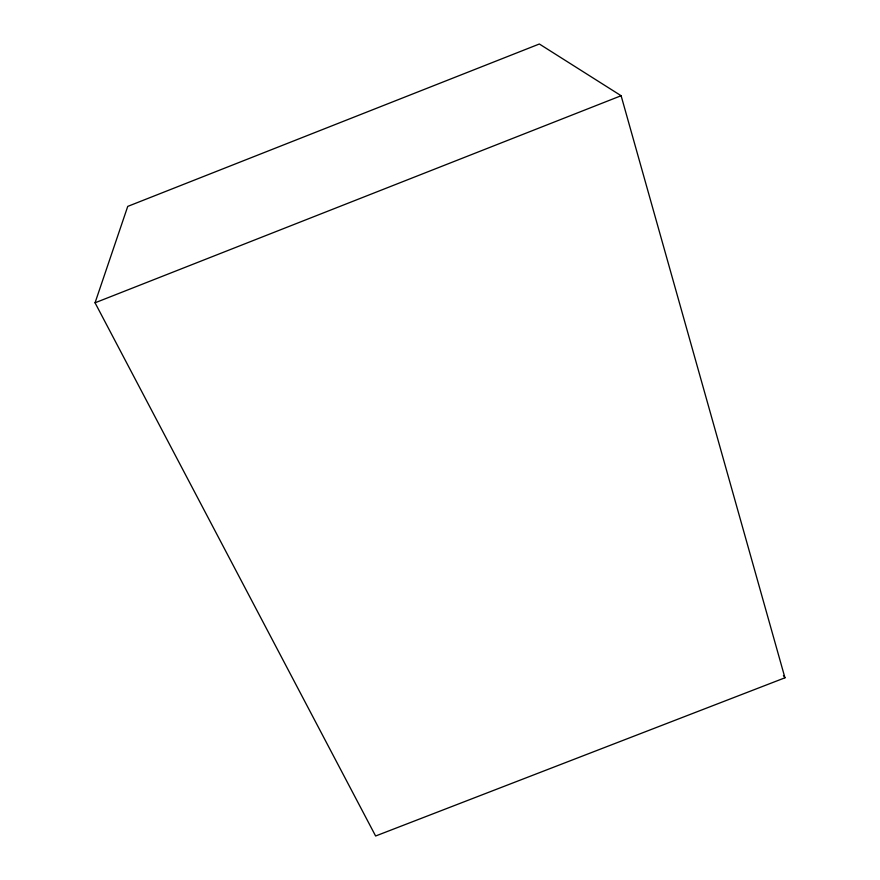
<?xml version="1.0" encoding="UTF-8"?>
<svg xmlns="http://www.w3.org/2000/svg" width="880" height="880" viewBox="0 0 880 880"><rect width="100%" height="100%" fill="white"/><g stroke="black" fill="none" stroke-linecap="round" stroke-linejoin="round"><path stroke-width="1.32" d="M95.051 302.797L127.743 206.393L539.352 44L621.115 95.722L784.949 677.798L375.617 836L95.051 302.797L621.115 95.722M783.431 675.51L784.949 677.798"/></g></svg>
